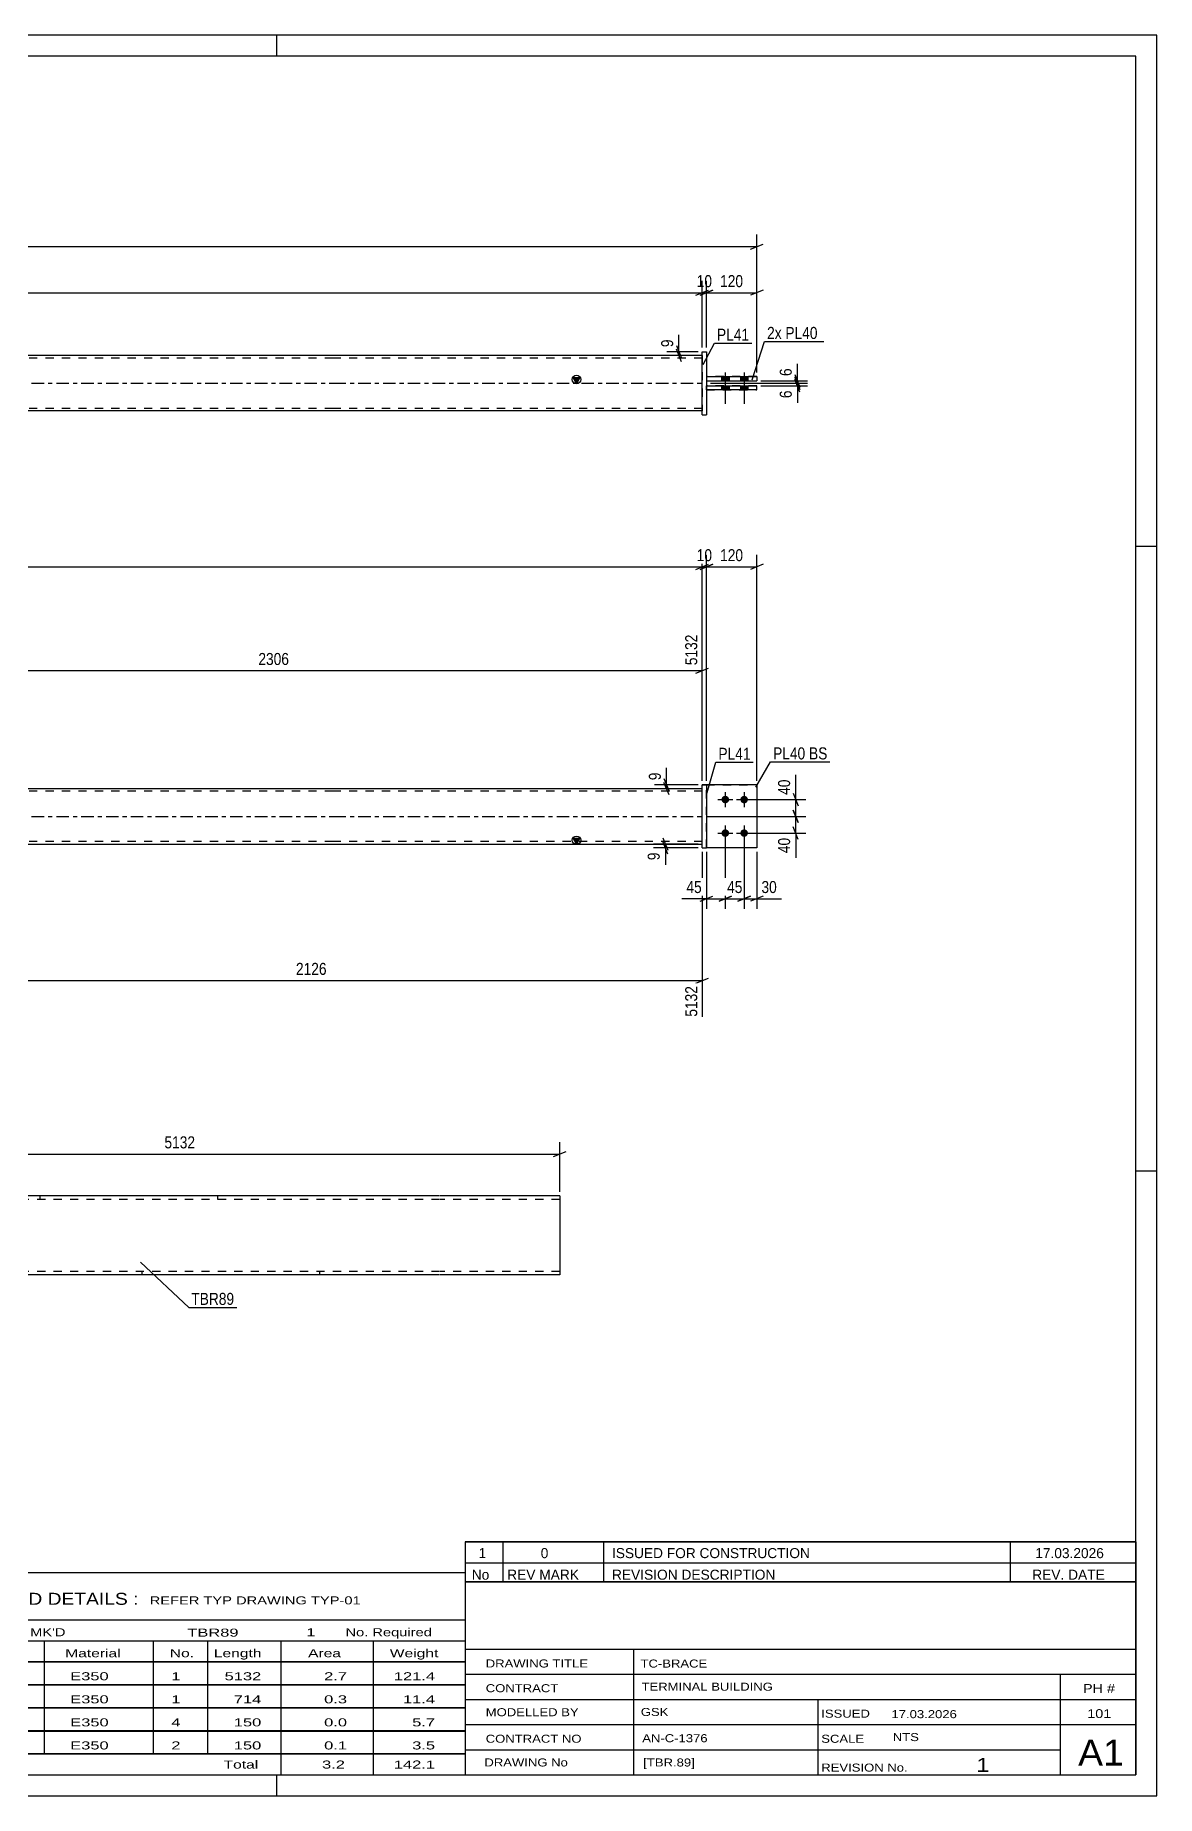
# Model space of a CAD drawing. Header units: millimetres. Extents: x 0 to 594, y 0 to 420.
# Drawn here: x 326.4 to 594, y 0 to 420 of the extents above; entities that cross this region are included whole.
import ezdxf

# ---------------------------------------------------------------- set-up
doc = ezdxf.new("R2010")
doc.units = ezdxf.units.MM
doc.linetypes.add('DXK_LINE_DOT2', pattern=[3.9198, 1.9599, -1.9599])
doc.linetypes.add('DXK_LINE_DOT3', pattern=[5.9187, 2.979, -0.9799, 0.9799, -0.9799])
doc.styles.add('Arial Narrow', font='ARIALN.TTF', dxfattribs={"height": 0.2})

# ---------------------------------------------------------------- blocks, each defined once
blk = doc.blocks.new('Unknown-582685651-1127')
at = {"color": 5, "linetype": 'Continuous'}
for p, q in [((594, 420), (0, 420)), ((384, 415), (384, 420)), ((594, 0), (594, 420)), ((589, 415), (5, 415)), ((589, 5), (589, 415)), ((594, 298), (589, 298)), ((594, 149), (589, 149)), ((5, 5), (589, 5)), ((384, 0), (384, 5)), ((0, 0), (594, 0))]:
    blk.add_line(p, q, dxfattribs=at)
blk = doc.blocks.new('Part-582685651-1683 - 1672')
at = {"linetype": 'Continuous'}
blk.add_hatch(color=2, dxfattribs=at).paths.add_polyline_path([(455.54, 227.05), (454.74, 228.45), (456.34, 228.45)])
at = {"color": 2, "linetype": 'Continuous'}
for p, q in [((153.78, 240.25), (65.78, 240.25)), ((397.44, 240.25), (153.88, 240.25)), ((485.54, 240.25), (397.54, 240.25)), ((65.78, 227.05), (153.78, 227.05)), ((153.88, 227.05), (397.44, 227.05)), ((397.54, 227.05), (485.54, 227.05)), ((455.54, 227.05), (454.74, 228.45)), ((454.74, 228.45), (456.34, 228.45)), ((456.34, 228.45), (455.54, 227.05))]:
    blk.add_line(p, q, dxfattribs=at)
at = {"color": 7, "linetype": 'DXK_LINE_DOT2'}
for p, q in [((65.78, 240.25), (65.78, 227.05)), ((153.78, 239.65), (65.78, 239.65)), ((397.44, 239.65), (153.88, 239.65)), ((252.26, 240.25), (252.26, 239.65)), ((281.95, 240.25), (281.95, 239.65)), ((485.54, 239.65), (397.54, 239.65)), ((485.54, 227.05), (485.54, 240.25)), ((153.78, 227.65), (65.78, 227.65)), ((397.44, 227.65), (153.88, 227.65)), ((269.37, 227.05), (269.37, 227.65)), ((299.06, 227.05), (299.06, 227.65)), ((485.54, 227.65), (397.54, 227.65))]:
    blk.add_line(p, q, dxfattribs=at)
at = {"color": 7, "linetype": 'DXK_LINE_DOT3'}
for p, q in [((65.78, 233.65), (153.78, 233.65)), ((153.88, 233.65), (397.44, 233.65)), ((397.54, 233.65), (485.54, 233.65))]:
    blk.add_line(p, q, dxfattribs=at)
at = {"color": 2, "linetype": 'Continuous'}
blk.add_circle((455.54, 227.95), 1, dxfattribs=at)
blk = doc.blocks.new('Part-582685651-1688 - 1672')
at = {"color": 2, "linetype": 'Continuous'}
for p, q in [((498.54, 241.15), (486.54, 241.15)), ((498.54, 241.15), (498.54, 241.15)), ((498.54, 241.15), (498.54, 226.15)), ((498.54, 226.15), (486.54, 226.15))]:
    blk.add_line(p, q, dxfattribs=at)
at = {"color": 7, "linetype": 'DXK_LINE_DOT2'}
for p, q in [((498.54, 241.15), (486.54, 241.15)), ((486.54, 241.15), (486.54, 241.15)), ((486.54, 226.15), (486.54, 241.15)), ((498.54, 241.15), (498.54, 241.15)), ((498.54, 226.15), (486.54, 226.15))]:
    blk.add_line(p, q, dxfattribs=at)
blk = doc.blocks.new('Part-582685651-1693 - 1672')
at = {"color": 7, "linetype": 'DXK_LINE_DOT2'}
for p, q in [((486.54, 241.15), (498.54, 241.15)), ((498.54, 241.15), (486.54, 241.15)), ((486.54, 241.15), (486.54, 241.15)), ((486.54, 226.15), (486.54, 241.15)), ((498.54, 241.15), (498.54, 241.15)), ((498.54, 241.15), (498.54, 226.15)), ((498.54, 226.15), (486.54, 226.15)), ((498.54, 226.15), (486.54, 226.15))]:
    blk.add_line(p, q, dxfattribs=at)
blk = doc.blocks.new('Part-582685651-1698 - 1672')
at = {"color": 2, "linetype": 'Continuous'}
for p, q in [((486.54, 241.15), (485.54, 241.15)), ((485.54, 226.15), (485.54, 241.15)), ((486.54, 241.15), (486.54, 226.15)), ((485.54, 226.15), (485.54, 226.15)), ((485.54, 226.15), (486.54, 226.15))]:
    blk.add_line(p, q, dxfattribs=at)
at = {"color": 7, "linetype": 'DXK_LINE_DOT2'}
for p, q in [((485.54, 241.15), (485.54, 241.15)), ((485.54, 241.15), (486.54, 241.15)), ((486.54, 241.15), (486.54, 241.15)), ((485.54, 226.15), (486.54, 226.15))]:
    blk.add_line(p, q, dxfattribs=at)
blk = doc.blocks.new('Bolt-582685651-1719 - 1672')
at = {"linetype": 'Continuous'}
for points in [[(491.04, 238.55), (491.23, 238.53), (491.41, 238.48), (491.57, 238.38), (491.71, 238.26), (491.82, 238.1), (491.9, 237.93), (491.94, 237.75), (491.94, 237.56), (491.9, 237.38), (491.82, 237.2), (491.71, 237.05), (491.57, 236.93), (491.41, 236.83), (491.23, 236.77), (491.04, 236.75), (490.86, 236.77), (490.68, 236.83), (490.51, 236.93), (490.37, 237.05), (490.26, 237.2), (490.19, 237.38), (490.15, 237.56), (490.15, 237.75), (490.19, 237.93), (490.26, 238.1), (490.37, 238.26), (490.51, 238.38), (490.68, 238.48), (490.86, 238.53)], [(495.54, 238.55), (495.73, 238.53), (495.91, 238.48), (496.07, 238.38), (496.21, 238.26), (496.32, 238.1), (496.4, 237.93), (496.44, 237.75), (496.44, 237.56), (496.4, 237.38), (496.32, 237.2), (496.21, 237.05), (496.07, 236.93), (495.91, 236.83), (495.73, 236.77), (495.54, 236.75), (495.36, 236.77), (495.18, 236.83), (495.01, 236.93), (494.87, 237.05), (494.76, 237.2), (494.69, 237.38), (494.65, 237.56), (494.65, 237.75), (494.69, 237.93), (494.76, 238.1), (494.87, 238.26), (495.01, 238.38), (495.18, 238.48), (495.36, 238.53)], [(491.04, 230.55), (491.23, 230.53), (491.41, 230.48), (491.57, 230.38), (491.71, 230.26), (491.82, 230.1), (491.9, 229.93), (491.94, 229.75), (491.94, 229.56), (491.9, 229.38), (491.82, 229.2), (491.71, 229.05), (491.57, 228.93), (491.41, 228.83), (491.23, 228.77), (491.04, 228.75), (490.86, 228.77), (490.68, 228.83), (490.51, 228.93), (490.37, 229.05), (490.26, 229.2), (490.19, 229.38), (490.15, 229.56), (490.15, 229.75), (490.19, 229.93), (490.26, 230.1), (490.37, 230.26), (490.51, 230.38), (490.68, 230.48), (490.86, 230.53)], [(495.54, 230.55), (495.73, 230.53), (495.91, 230.48), (496.07, 230.38), (496.21, 230.26), (496.32, 230.1), (496.4, 229.93), (496.44, 229.75), (496.44, 229.56), (496.4, 229.38), (496.32, 229.2), (496.21, 229.05), (496.07, 228.93), (495.91, 228.83), (495.73, 228.77), (495.54, 228.75), (495.36, 228.77), (495.18, 228.83), (495.01, 228.93), (494.87, 229.05), (494.76, 229.2), (494.69, 229.38), (494.65, 229.56), (494.65, 229.75), (494.69, 229.93), (494.76, 230.1), (494.87, 230.26), (495.01, 230.38), (495.18, 230.48), (495.36, 230.53)]]:
    blk.add_hatch(color=1, dxfattribs=at).paths.add_polyline_path(points)
at = {"color": 1, "linetype": 'Continuous'}
for p, q in [((491.04, 239.45), (491.04, 235.85)), ((495.54, 239.45), (495.54, 235.85)), ((489.24, 237.65), (492.84, 237.65)), ((493.74, 237.65), (497.34, 237.65)), ((491.04, 231.45), (491.04, 227.85)), ((495.54, 231.45), (495.54, 227.85)), ((489.24, 229.65), (492.84, 229.65)), ((493.74, 229.65), (497.34, 229.65))]:
    blk.add_line(p, q, dxfattribs=at)
blk = doc.blocks.new('Bolt-582685651-1367 - 1364')
at = {"linetype": 'Continuous'}
for points in [[(491.94, 338.57), (490.14, 338.57), (490.14, 337.57), (491.94, 337.57)], [(491.94, 338.57), (490.14, 338.57), (490.14, 337.57), (491.94, 337.57)], [(491.94, 336.37), (490.14, 336.37), (490.14, 335.37), (491.94, 335.37)], [(491.94, 336.37), (490.14, 336.37), (490.14, 335.37), (491.94, 335.37)], [(496.44, 338.57), (494.64, 338.57), (494.64, 337.57), (496.44, 337.57)], [(496.44, 338.57), (494.64, 338.57), (494.64, 337.57), (496.44, 337.57)], [(496.44, 336.37), (494.64, 336.37), (494.64, 335.37), (496.44, 335.37)], [(496.44, 336.37), (494.64, 336.37), (494.64, 335.37), (496.44, 335.37)]]:
    blk.add_hatch(color=1, dxfattribs=at).paths.add_polyline_path(points)
at = {"color": 1, "linetype": 'Continuous'}
for p, q in [((490.14, 338.57), (490.14, 337.57)), ((490.14, 338.57), (490.14, 337.57)), ((490.14, 336.37), (490.14, 335.37)), ((490.14, 336.37), (490.14, 335.37)), ((491.04, 339.57), (491.04, 332.07)), ((491.04, 339.57), (491.04, 332.07)), ((491.94, 338.57), (491.94, 337.57)), ((491.94, 338.57), (491.94, 337.57)), ((491.94, 336.37), (491.94, 335.37)), ((491.94, 336.37), (491.94, 335.37)), ((494.64, 338.57), (494.64, 337.57)), ((494.64, 338.57), (494.64, 337.57)), ((494.64, 336.37), (494.64, 335.37)), ((494.64, 336.37), (494.64, 335.37)), ((495.54, 339.57), (495.54, 332.07)), ((495.54, 339.57), (495.54, 332.07)), ((496.44, 338.57), (496.44, 337.57)), ((496.44, 338.57), (496.44, 337.57)), ((496.44, 336.37), (496.44, 335.37)), ((496.44, 336.37), (496.44, 335.37))]:
    blk.add_line(p, q, dxfattribs=at)
blk = doc.blocks.new('Part-582685651-1402 - 1364')
at = {"linetype": 'Continuous'}
blk.add_hatch(color=2, dxfattribs=at).paths.add_polyline_path([(455.54, 336.97), (454.74, 338.37), (456.34, 338.37)])
at = {"color": 2, "linetype": 'Continuous'}
for p, q in [((153.78, 343.57), (65.78, 343.57)), ((397.44, 343.57), (153.88, 343.57)), ((485.54, 343.57), (397.54, 343.57)), ((252.26, 337.67), (281.95, 337.67)), ((252.26, 337.57), (252.26, 337.67)), ((252.26, 336.37), (252.26, 336.27)), ((252.26, 336.27), (252.26, 336.27)), ((281.95, 336.27), (252.26, 336.27)), ((269.37, 337.67), (269.37, 337.57)), ((269.37, 336.27), (269.37, 336.37)), ((281.95, 337.67), (281.95, 336.27)), ((455.54, 336.97), (454.74, 338.37)), ((454.74, 338.37), (456.34, 338.37)), ((456.34, 338.37), (455.54, 336.97)), ((153.78, 330.37), (65.78, 330.37)), ((397.44, 330.37), (153.88, 330.37)), ((485.54, 330.37), (397.54, 330.37))]:
    blk.add_line(p, q, dxfattribs=at)
at = {"color": 7, "linetype": 'DXK_LINE_DOT2'}
for p, q in [((65.78, 343.57), (65.78, 330.37)), ((153.78, 342.97), (65.78, 342.97)), ((397.44, 342.97), (153.88, 342.97)), ((485.54, 342.97), (397.54, 342.97)), ((485.54, 343.57), (485.54, 330.37)), ((252.26, 337.67), (281.95, 337.67)), ((252.26, 336.27), (252.26, 337.57)), ((252.26, 336.27), (281.95, 336.27)), ((269.37, 337.67), (269.37, 337.67)), ((269.37, 337.67), (269.37, 337.67)), ((269.37, 337.67), (299.06, 337.67)), ((269.37, 337.67), (299.06, 337.67)), ((269.37, 336.27), (269.37, 337.57)), ((299.06, 336.27), (269.37, 336.27)), ((269.37, 336.27), (269.37, 336.27)), ((269.37, 336.27), (299.06, 336.27)), ((299.06, 337.67), (299.06, 336.27)), ((153.78, 330.97), (65.78, 330.97)), ((397.44, 330.97), (153.88, 330.97)), ((485.54, 330.97), (397.54, 330.97))]:
    blk.add_line(p, q, dxfattribs=at)
at = {"color": 7, "linetype": 'DXK_LINE_DOT3'}
for p, q in [((65.78, 336.97), (153.78, 336.97)), ((153.88, 336.97), (397.44, 336.97)), ((397.54, 336.97), (485.54, 336.97))]:
    blk.add_line(p, q, dxfattribs=at)
at = {"color": 2, "linetype": 'Continuous'}
blk.add_circle((455.54, 337.87), 1, dxfattribs=at)
blk = doc.blocks.new('Part-582685651-1417 - 1364')
at = {"color": 2, "linetype": 'Continuous'}
for p, q in [((486.54, 336.37), (498.54, 336.37)), ((486.54, 335.37), (486.54, 336.37)), ((498.54, 335.37), (498.54, 336.37)), ((498.54, 335.37), (486.54, 335.37))]:
    blk.add_line(p, q, dxfattribs=at)
at = {"color": 7, "linetype": 'DXK_LINE_DOT2'}
for p, q in [((498.54, 336.37), (486.54, 336.37)), ((486.54, 335.37), (498.54, 335.37))]:
    blk.add_line(p, q, dxfattribs=at)
blk = doc.blocks.new('Part-582685651-1422 - 1364')
at = {"color": 2, "linetype": 'Continuous'}
for p, q in [((486.54, 338.57), (498.54, 338.57)), ((486.54, 338.57), (486.54, 337.57)), ((486.54, 337.57), (498.54, 337.57)), ((498.54, 338.57), (498.54, 337.57))]:
    blk.add_line(p, q, dxfattribs=at)
at = {"color": 7, "linetype": 'DXK_LINE_DOT2'}
for p, q in [((486.54, 338.57), (486.54, 338.57)), ((498.54, 338.57), (486.54, 338.57)), ((486.54, 337.57), (498.54, 337.57)), ((498.54, 338.57), (498.54, 338.57))]:
    blk.add_line(p, q, dxfattribs=at)
blk = doc.blocks.new('Part-582685651-1437 - 1364')
at = {"color": 2, "linetype": 'Continuous'}
for p, q in [((485.54, 344.47), (485.54, 344.47)), ((485.54, 329.47), (485.54, 344.47)), ((485.54, 344.47), (486.54, 344.47)), ((486.54, 344.47), (486.54, 344.47)), ((486.54, 344.47), (486.54, 329.47)), ((485.54, 329.47), (486.54, 329.47)), ((485.54, 329.47), (485.54, 329.47)), ((486.54, 329.47), (486.54, 329.47))]:
    blk.add_line(p, q, dxfattribs=at)
at = {"color": 7, "linetype": 'DXK_LINE_DOT2'}
for p, q in [((485.54, 344.47), (485.54, 344.47)), ((485.54, 344.47), (486.54, 344.47)), ((485.54, 329.47), (486.54, 329.47))]:
    blk.add_line(p, q, dxfattribs=at)
blk = doc.blocks.new('Part-582685651-2589 - 2582')
at = {"color": 2, "linetype": 'Continuous'}
for p, q in [((298.78, 143.1), (270.2, 143.1)), ((270.2, 143.1), (270.2, 125.95)), ((422.88, 143.1), (298.88, 143.1)), ((451.56, 143.1), (422.98, 143.1)), ((451.56, 143.1), (451.56, 124.24)), ((270.2, 124.74), (270.2, 125.95)), ((270.2, 124.37), (270.2, 124.74)), ((270.2, 124.24), (270.2, 124.37)), ((298.78, 124.24), (270.2, 124.24)), ((422.88, 124.24), (298.88, 124.24)), ((451.56, 124.24), (422.98, 124.24))]:
    blk.add_line(p, q, dxfattribs=at)
at = {"color": 7, "linetype": 'DXK_LINE_DOT2'}
for p, q in [((327.45, 143.1), (327.45, 142.24)), ((369.86, 143.1), (369.86, 142.24)), ((298.78, 142.24), (270.2, 142.24)), ((422.88, 142.24), (298.88, 142.24)), ((451.56, 142.24), (422.98, 142.24)), ((270.2, 124.74), (270.2, 125.95)), ((270.2, 125.1), (270.2, 125.16)), ((270.2, 125.1), (270.2, 125.16)), ((298.78, 125.1), (270.2, 125.1)), ((270.2, 124.24), (270.2, 124.24)), ((422.88, 125.1), (298.88, 125.1)), ((351.9, 124.24), (351.9, 125.1)), ((394.31, 124.24), (394.31, 125.1)), ((451.56, 125.1), (422.98, 125.1)), ((451.56, 125.1), (451.56, 125.16))]:
    blk.add_line(p, q, dxfattribs=at)
blk = doc.blocks.new('StraightDimension-582685651-1814 - 1672')
at = {"color": 7, "linetype": 'Continuous'}
for p, q in [((298.96, 226.05), (298.96, 177.16)), ((485.54, 225.15), (485.54, 185.86)), ((300.46, 195.08), (297.46, 193.88)), ((298.96, 194.48), (485.54, 194.48)), ((484.04, 193.88), (487.04, 195.08))]:
    blk.add_line(p, q, dxfattribs=at)
at = {"color": 0}
blk.add_wipeout([(396.51, 195.23), (396.51, 199.43), (388, 199.43), (388, 195.23)], dxfattribs=at)
at = {"color": 0, "linetype": 'Continuous'}
blk.add_wipeout([(484.94, 193.78), (480.74, 193.78), (480.74, 185.26), (484.94, 185.26)], dxfattribs=at)
at = {"color": 3, "style": 'Arial Narrow'}
blk.add_text('2126', height=2.863, dxfattribs=at).set_placement((388.6, 195.83))
at = {"color": 3, "linetype": 'Continuous', "style": 'Arial Narrow'}
blk.add_text('5132', height=2.863, rotation=90.0002, dxfattribs=at).set_placement((484.34, 185.86))
blk = doc.blocks.new('StraightDimension-582685651-1987 - 1672')
at = {"color": 7, "linetype": 'Continuous'}
for p, q in [((496.54, 237.65), (510.25, 237.65)), ((507.25, 239.15), (508.45, 236.15)), ((507.85, 233.65), (507.85, 237.65)), ((486.54, 233.65), (510.25, 233.65)), ((508.45, 232.15), (507.25, 235.15))]:
    blk.add_line(p, q, dxfattribs=at)
at = {"color": 0}
blk.add_wipeout([(507.1, 243.03), (502.9, 243.03), (502.9, 238.18), (507.1, 238.18)], dxfattribs=at)
at = {"color": 7, "linetype": 'Continuous'}
blk.add_line((507.85, 237.65), (507.85, 243.56), dxfattribs=at)
blk.add_line((507.85, 237.65), (507.85, 243.56), dxfattribs=at)
at = {"color": 3, "style": 'Arial Narrow'}
blk.add_text('40', height=2.863, rotation=90.0002, dxfattribs=at).set_placement((506.5, 238.78))
blk = doc.blocks.new('StraightDimension-582685651-1909 - 1672')
at = {"color": 7, "linetype": 'Continuous'}
for p, q in [((491.04, 228.65), (491.04, 211.61)), ((486.54, 225.15), (486.54, 211.61)), ((485.04, 213.41), (488.04, 214.61)), ((492.54, 214.61), (489.54, 213.41)), ((486.54, 214.01), (491.04, 214.01))]:
    blk.add_line(p, q, dxfattribs=at)
at = {"color": 0}
blk.add_wipeout([(486.02, 214.76), (486.02, 218.96), (481.16, 218.96), (481.16, 214.76)], dxfattribs=at)
at = {"color": 7, "linetype": 'Continuous'}
blk.add_line((486.54, 214.01), (480.64, 214.01), dxfattribs=at)
blk.add_line((486.54, 214.01), (480.64, 214.01), dxfattribs=at)
at = {"color": 3, "style": 'Arial Narrow'}
blk.add_text('45', height=2.863, dxfattribs=at).set_placement((481.76, 215.36))
blk = doc.blocks.new('StraightDimension-582685651-1774 - 1672')
at = {"color": 7, "linetype": 'Continuous'}
for p, q in [((281.03, 241.25), (281.03, 277.02)), ((485.54, 242.15), (485.54, 277.02)), ((282.53, 269.01), (279.53, 267.81)), ((484.04, 267.81), (487.04, 269.01)), ((281.03, 268.41), (485.54, 268.41))]:
    blk.add_line(p, q, dxfattribs=at)
at = {"color": 0, "linetype": 'Continuous'}
blk.add_wipeout([(484.94, 277.62), (480.74, 277.62), (480.74, 269.11), (484.94, 269.11)], dxfattribs=at)
at = {"color": 0}
blk.add_wipeout([(387.54, 269.16), (387.54, 273.36), (379.03, 273.36), (379.03, 269.16)], dxfattribs=at)
at = {"color": 3, "linetype": 'Continuous', "style": 'Arial Narrow'}
blk.add_text('5132', height=2.863, rotation=90.0002, dxfattribs=at).set_placement((484.34, 269.71))
at = {"color": 3, "style": 'Arial Narrow'}
blk.add_text('2306', height=2.863, dxfattribs=at).set_placement((379.63, 269.76))
blk = doc.blocks.new('StraightDimension-582685651-2032 - 1672')
at = {"color": 7, "linetype": 'Continuous'}
for p, q in [((64.78, 242.15), (64.78, 296.03)), ((485.54, 242.15), (485.54, 296.03)), ((66.28, 293.78), (63.28, 292.58)), ((64.78, 293.18), (485.54, 293.18)), ((484.04, 292.58), (487.04, 293.78))]:
    blk.add_line(p, q, dxfattribs=at)
at = {"color": 0}
blk.add_wipeout([(279.42, 293.93), (279.42, 298.13), (270.9, 298.13), (270.9, 293.93)], dxfattribs=at)
at = {"color": 3, "style": 'Arial Narrow'}
blk.add_text('5142', height=2.863, dxfattribs=at).set_placement((271.5, 294.53))
blk = doc.blocks.new('StraightDimension-582685651-1900 - 1672')
at = {"color": 7, "linetype": 'Continuous'}
for p, q in [((484.54, 227.05), (473.89, 227.05)), ((476.14, 228.55), (477.34, 225.55)), ((477.34, 224.65), (476.14, 227.65)), ((476.74, 226.15), (476.74, 227.05)), ((484.54, 226.15), (473.89, 226.15))]:
    blk.add_line(p, q, dxfattribs=at)
at = {"color": 0}
blk.add_wipeout([(475.99, 225.63), (471.79, 225.63), (471.79, 222.6), (475.99, 222.6)], dxfattribs=at)
at = {"color": 7, "linetype": 'Continuous'}
blk.add_line((476.74, 226.15), (476.74, 222.07), dxfattribs=at)
blk.add_line((476.74, 226.15), (476.74, 222.07), dxfattribs=at)
at = {"color": 3, "style": 'Arial Narrow'}
blk.add_text('9', height=2.86, rotation=90.0002, dxfattribs=at).set_placement((475.39, 223.2))
blk = doc.blocks.new('StraightDimension-582685651-1925 - 1672')
at = {"color": 7, "linetype": 'Continuous'}
for p, q in [((491.04, 228.65), (491.04, 211.61)), ((495.54, 228.65), (495.54, 211.61)), ((489.54, 213.41), (492.54, 214.61)), ((497.04, 214.61), (494.04, 213.41)), ((491.04, 214.01), (495.54, 214.01))]:
    blk.add_line(p, q, dxfattribs=at)
at = {"color": 0}
blk.add_wipeout([(495.72, 214.76), (495.72, 218.96), (490.87, 218.96), (490.87, 214.76)], dxfattribs=at)
at = {"color": 3, "style": 'Arial Narrow'}
blk.add_text('45', height=2.863, dxfattribs=at).set_placement((491.47, 215.36))
blk = doc.blocks.new('StraightDimension-582685651-1935 - 1672')
at = {"color": 7, "linetype": 'Continuous'}
for p, q in [((495.54, 228.65), (495.54, 211.61)), ((498.54, 225.15), (498.54, 211.61)), ((494.04, 213.41), (497.04, 214.61)), ((500.04, 214.61), (497.04, 213.41)), ((495.54, 214.01), (498.54, 214.01))]:
    blk.add_line(p, q, dxfattribs=at)
at = {"color": 0}
blk.add_wipeout([(503.92, 214.76), (503.92, 218.96), (499.07, 218.96), (499.07, 214.76)], dxfattribs=at)
at = {"color": 7, "linetype": 'Continuous'}
blk.add_line((498.54, 214.01), (504.45, 214.01), dxfattribs=at)
blk.add_line((498.54, 214.01), (504.45, 214.01), dxfattribs=at)
at = {"color": 3, "style": 'Arial Narrow'}
blk.add_text('30', height=2.863, dxfattribs=at).set_placement((499.67, 215.36))
blk = doc.blocks.new('StraightDimension-582685651-1974 - 1672')
at = {"color": 7, "linetype": 'Continuous'}
for p, q in [((486.54, 233.65), (510.25, 233.65)), ((507.25, 235.15), (508.45, 232.15)), ((508.45, 228.15), (507.25, 231.15)), ((507.85, 229.65), (507.85, 233.65)), ((496.54, 229.65), (510.25, 229.65))]:
    blk.add_line(p, q, dxfattribs=at)
at = {"color": 0}
blk.add_wipeout([(507.1, 229.13), (502.9, 229.13), (502.9, 224.27), (507.1, 224.27)], dxfattribs=at)
at = {"color": 7, "linetype": 'Continuous'}
blk.add_line((507.85, 229.65), (507.85, 223.75), dxfattribs=at)
blk.add_line((507.85, 229.65), (507.85, 223.75), dxfattribs=at)
at = {"color": 3, "style": 'Arial Narrow'}
blk.add_text('40', height=2.863, rotation=90.0002, dxfattribs=at).set_placement((506.5, 224.87))
blk = doc.blocks.new('StraightDimension-582685651-2009 - 1672')
at = {"color": 7, "linetype": 'Continuous'}
for p, q in [((484.54, 241.15), (474.16, 241.15)), ((484.54, 240.25), (474.16, 240.25)), ((476.41, 242.65), (477.61, 239.65)), ((477.61, 238.75), (476.41, 241.75)), ((477.01, 240.25), (477.01, 241.15))]:
    blk.add_line(p, q, dxfattribs=at)
at = {"color": 0}
blk.add_wipeout([(476.26, 244.71), (472.06, 244.71), (472.06, 241.68), (476.26, 241.68)], dxfattribs=at)
at = {"color": 7, "linetype": 'Continuous'}
blk.add_line((477.01, 241.15), (477.01, 245.23), dxfattribs=at)
blk.add_line((477.01, 241.15), (477.01, 245.23), dxfattribs=at)
at = {"color": 3, "style": 'Arial Narrow'}
blk.add_text('9', height=2.86, rotation=90.0002, dxfattribs=at).set_placement((475.66, 242.28))
blk = doc.blocks.new('StraightDimension-582685651-2043 - 1672')
at = {"color": 7, "linetype": 'Continuous'}
for p, q in [((485.54, 242.15), (485.54, 296.03)), ((486.54, 242.15), (486.54, 296.03)), ((484.04, 292.58), (487.04, 293.78)), ((488.04, 293.78), (485.04, 292.58)), ((485.54, 293.18), (486.54, 293.18))]:
    blk.add_line(p, q, dxfattribs=at)
at = {"color": 0}
blk.add_wipeout([(488.47, 293.93), (488.47, 298.13), (483.62, 298.13), (483.62, 293.93)], dxfattribs=at)
at = {"color": 3, "style": 'Arial Narrow'}
blk.add_text('10', height=2.863, dxfattribs=at).set_placement((484.22, 294.53))
blk = doc.blocks.new('StraightDimension-582685651-2054 - 1672')
at = {"color": 7, "linetype": 'Continuous'}
for p, q in [((486.54, 242.15), (486.54, 296.03)), ((498.54, 242.15), (498.54, 296.03)), ((485.04, 292.58), (488.04, 293.78)), ((486.54, 293.18), (498.54, 293.18)), ((500.04, 293.78), (497.04, 292.58))]:
    blk.add_line(p, q, dxfattribs=at)
at = {"color": 0}
blk.add_wipeout([(495.89, 293.93), (495.89, 298.13), (489.2, 298.13), (489.2, 293.93)], dxfattribs=at)
at = {"color": 3, "style": 'Arial Narrow'}
blk.add_text('120', height=2.863, dxfattribs=at).set_placement((489.8, 294.53))
blk = doc.blocks.new('StraightDimension-582685651-1498 - 1364')
at = {"color": 7, "linetype": 'Continuous'}
for p, q in [((54.28, 370.17), (51.28, 368.97)), ((52.78, 339.57), (52.78, 372.42)), ((497.04, 368.97), (500.04, 370.17)), ((498.54, 339.57), (498.54, 372.42)), ((52.78, 369.57), (498.54, 369.57))]:
    blk.add_line(p, q, dxfattribs=at)
at = {"color": 0}
blk.add_wipeout([(279.92, 370.32), (279.92, 374.52), (271.4, 374.52), (271.4, 370.32)], dxfattribs=at)
at = {"color": 3, "style": 'Arial Narrow'}
blk.add_text('5392', height=2.863, dxfattribs=at).set_placement((272, 370.92))
blk = doc.blocks.new('StraightDimension-582685651-1519 - 1364')
at = {"color": 7, "linetype": 'Continuous'}
for p, q in [((485.54, 345.47), (485.54, 361.41)), ((486.54, 345.47), (486.54, 361.41)), ((484.04, 357.96), (487.04, 359.16)), ((488.04, 359.16), (485.04, 357.96)), ((485.54, 358.56), (486.54, 358.56))]:
    blk.add_line(p, q, dxfattribs=at)
at = {"color": 0}
blk.add_wipeout([(488.47, 359.31), (488.47, 363.51), (483.62, 363.51), (483.62, 359.31)], dxfattribs=at)
at = {"color": 3, "style": 'Arial Narrow'}
blk.add_text('10', height=2.863, dxfattribs=at).set_placement((484.22, 359.91))
blk = doc.blocks.new('StraightDimension-582685651-1509 - 1364')
at = {"color": 7, "linetype": 'Continuous'}
for p, q in [((486.54, 345.47), (486.54, 361.41)), ((498.54, 339.57), (498.54, 361.41)), ((485.04, 357.96), (488.04, 359.16)), ((486.54, 358.56), (498.54, 358.56)), ((500.04, 359.16), (497.04, 357.96))]:
    blk.add_line(p, q, dxfattribs=at)
at = {"color": 0}
blk.add_wipeout([(495.89, 359.31), (495.89, 363.51), (489.2, 363.51), (489.2, 359.31)], dxfattribs=at)
at = {"color": 3, "style": 'Arial Narrow'}
blk.add_text('120', height=2.863, dxfattribs=at).set_placement((489.8, 359.91))
blk = doc.blocks.new('StraightDimension-582685651-1529 - 1364')
at = {"color": 7, "linetype": 'Continuous'}
for p, q in [((65.78, 345.47), (65.78, 361.41)), ((485.54, 345.47), (485.54, 361.41)), ((67.28, 359.16), (64.28, 357.96)), ((65.78, 358.56), (485.54, 358.56)), ((484.04, 357.96), (487.04, 359.16))]:
    blk.add_line(p, q, dxfattribs=at)
at = {"color": 0}
blk.add_wipeout([(279.92, 359.31), (279.92, 363.51), (271.4, 363.51), (271.4, 359.31)], dxfattribs=at)
at = {"color": 3, "style": 'Arial Narrow'}
blk.add_text('5132', height=2.863, dxfattribs=at).set_placement((272, 359.91))
blk = doc.blocks.new('StraightDimension-582685651-1560 - 1364')
at = {"color": 7, "linetype": 'Continuous'}
for p, q in [((484.54, 344.47), (477.11, 344.47)), ((479.36, 345.97), (480.56, 342.97)), ((480.56, 342.07), (479.36, 345.07)), ((479.96, 343.57), (479.96, 344.47)), ((484.54, 343.57), (477.11, 343.57))]:
    blk.add_line(p, q, dxfattribs=at)
at = {"color": 0}
blk.add_wipeout([(479.21, 348.02), (475.01, 348.02), (475.01, 344.99), (479.21, 344.99)], dxfattribs=at)
at = {"color": 7, "linetype": 'Continuous'}
blk.add_line((479.96, 344.47), (479.96, 348.55), dxfattribs=at)
blk.add_line((479.96, 344.47), (479.96, 348.55), dxfattribs=at)
at = {"color": 3, "style": 'Arial Narrow'}
blk.add_text('9', height=2.86, rotation=90.0002, dxfattribs=at).set_placement((478.61, 345.59))
blk = doc.blocks.new('StraightDimension-582685651-1571 - 1364')
at = {"color": 7, "linetype": 'Continuous'}
for p, q in [((487.54, 336.97), (510.64, 336.97)), ((499.54, 337.57), (510.64, 337.57)), ((507.64, 339.07), (508.84, 336.07)), ((508.84, 335.47), (507.64, 338.47)), ((508.24, 336.97), (508.24, 337.57))]:
    blk.add_line(p, q, dxfattribs=at)
at = {"color": 0}
blk.add_wipeout([(507.49, 341.12), (503.29, 341.12), (503.29, 338.09), (507.49, 338.09)], dxfattribs=at)
at = {"color": 7, "linetype": 'Continuous'}
blk.add_line((508.24, 337.57), (508.24, 341.64), dxfattribs=at)
blk.add_line((508.24, 337.57), (508.24, 341.64), dxfattribs=at)
at = {"color": 3, "style": 'Arial Narrow'}
blk.add_text('6', height=2.86, rotation=90.0002, dxfattribs=at).set_placement((506.89, 338.69))
blk = doc.blocks.new('StraightDimension-582685651-1580 - 1364')
at = {"color": 7, "linetype": 'Continuous'}
for p, q in [((487.54, 336.97), (510.64, 336.97)), ((499.54, 336.37), (510.64, 336.37)), ((507.64, 338.47), (508.84, 335.47)), ((508.84, 334.87), (507.64, 337.87)), ((508.24, 336.37), (508.24, 336.97))]:
    blk.add_line(p, q, dxfattribs=at)
at = {"color": 0}
blk.add_wipeout([(507.49, 335.84), (503.29, 335.84), (503.29, 332.81), (507.49, 332.81)], dxfattribs=at)
at = {"color": 7, "linetype": 'Continuous'}
blk.add_line((508.24, 336.37), (508.24, 332.29), dxfattribs=at)
blk.add_line((508.24, 336.37), (508.24, 332.29), dxfattribs=at)
at = {"color": 3, "style": 'Arial Narrow'}
blk.add_text('6', height=2.86, rotation=90.0002, dxfattribs=at).set_placement((506.89, 333.41))
blk = doc.blocks.new('StraightDimension-582685651-2594 - 2582')
at = {"color": 7, "linetype": 'Continuous'}
for p, q in [((270.2, 144.1), (270.2, 155.95)), ((451.56, 144.1), (451.56, 155.95)), ((271.7, 153.7), (268.7, 152.5)), ((270.2, 153.1), (451.56, 153.1)), ((450.06, 152.5), (453.06, 153.7))]:
    blk.add_line(p, q, dxfattribs=at)
at = {"color": 0}
blk.add_wipeout([(365.14, 153.85), (365.14, 158.05), (356.62, 158.05), (356.62, 153.85)], dxfattribs=at)
at = {"color": 3, "style": 'Arial Narrow'}
blk.add_text('5132', height=2.863, dxfattribs=at).set_placement((357.22, 154.45))
blk = doc.blocks.new('Unknown-582685651-5086')
at = {"color": 7, "linetype": 'Continuous'}
for p, q in [((429, 51.05), (429, 5)), ((429, 51.05), (589, 51.05)), ((589, 51), (589, 5)), ((429, 35), (589, 35)), ((469.14, 35), (469.14, 5)), ((429, 29), (589, 29)), ((571, 5.05), (571, 29.05)), ((429, 23), (589, 23)), ((513.14, 23), (513.14, 5)), ((429, 17), (589, 17)), ((429, 11), (571, 11)), ((429, 5), (589, 5))]:
    blk.add_line(p, q, dxfattribs=at)
at = {"color": 7, "style": 'Arial Narrow'}
for s, height, width, p in [('DRAWING TITLE', 1.9089, 1.425378, (433.88, 30.61)), ('TC-BRACE', 1.909, 1.425378, (470.81, 30.59)), ('CONTRACT', 1.909, 1.425378, (433.88, 24.71)), ('TERMINAL BUILDING', 1.9089, 1.425378, (471.06, 25.07)), ('MODELLED BY', 1.9089, 1.425378, (433.88, 18.98)), ('GSK', 1.909, 1.425378, (470.88, 19.04)), ('ISSUED', 1.909, 1.425378, (513.94, 18.64)), ('17.03.2026', 1.909, 1.425378, (530.69, 18.52)), ('CONTRACT NO', 1.9089, 1.425378, (433.88, 12.66)), ('AN-C-1376', 1.909, 1.425378, (471.23, 12.78)), ('SCALE', 1.909, 1.425378, (513.94, 12.65)), ('A1', 6.204, 1.25, (575.24, 7.2)), ('DRAWING No', 1.909, 1.425378, (433.56, 7)), ('[TBR.89]', 1.909, 1.425378, (471.46, 6.99)), ('1', 3.34, 1.5, (550.91, 5.68)), ('REVISION No.', 1.9089, 1.425378, (513.94, 5.77))]:
    blk.add_text(s, height=height, dxfattribs=dict(at, width=width)).set_placement(p)
at = {"color": 7, "linetype": 'Continuous', "style": 'Arial Narrow'}
for s, height, width, p in [('PH #', 2.1, 1.42538, (576.4, 24.55)), ('101', 2.1, 1.42538, (577.41, 18.55)), ('NTS', 1.909, 1.425378, (531, 13.05))]:
    blk.add_text(s, height=height, dxfattribs=dict(at, width=width)).set_placement(p)
blk = doc.blocks.new('Unknown-582685651-5087')
at = {"color": 7, "linetype": 'Continuous'}
for p, q in [((429, 60.55), (589, 60.55)), ((589, 60.55), (429, 60.55)), ((429, 60.55), (429, 55.55)), ((438, 60.55), (438, 55.55)), ((462, 60.55), (462, 55.55)), ((559, 60.55), (559, 55.55)), ((589, 60.55), (589, 55.55)), ((429, 55.55), (589, 55.55)), ((429, 55.55), (429, 51.05)), ((429, 55.55), (589, 55.55)), ((438, 55.55), (438, 51.05)), ((462, 55.55), (462, 51.05)), ((559, 55.55), (559, 51.05)), ((589, 55.55), (589, 51.05)), ((589, 51.05), (429, 51.05))]:
    blk.add_line(p, q, dxfattribs=at)
at = {"color": 7, "linetype": 'Continuous', "style": 'Arial Narrow'}
for s, height, width, p in [('1', 2.39, 1.196471, (432.16, 56.7)), ('0', 2.39, 1.196471, (447, 56.7)), ('ISSUED FOR CONSTRUCTION', 2.3861, 1.196471, (464, 56.7)), ('17.03.2026', 2.386, 1.196471, (565, 56.7)), ('No', 2.386, 1.2, (430.54, 51.55)), ('REV MARK', 2.386, 1.2, (439, 51.55)), ('REVISION DESCRIPTION', 2.3861, 1.2, (464, 51.55)), ('REV. DATE', 2.386, 1.2, (564.28, 51.55))]:
    blk.add_text(s, height=height, dxfattribs=dict(at, width=width)).set_placement(p)
blk = doc.blocks.new('Unknown-582685651-5088')
at = {"color": 7, "linetype": 'Continuous'}
for p, q in [((269, 53.25), (429, 53.25)), ((269, 42), (269, 53.25)), ((429, 53.25), (429, 42)), ((269, 42), (429, 42)), ((269, 42), (269, 37)), ((429, 42), (429, 37)), ((269, 37), (429, 37)), ((269, 37), (269, 32)), ((293, 37), (293, 32)), ((328.5, 37), (328.5, 32)), ((354.5, 37), (354.5, 32)), ((367.5, 37), (367.5, 32)), ((385, 37), (385, 32)), ((407, 37), (407, 32)), ((429, 37), (429, 32)), ((269, 32), (429, 32)), ((269, 31.95), (269, 26.55)), ((269, 31.95), (429, 31.95)), ((293, 32), (293, 26.5)), ((328.5, 32), (328.5, 26.5)), ((354.5, 32), (354.5, 26.5)), ((367.5, 32), (367.5, 26.5)), ((385, 32), (385, 26.5)), ((407, 32), (407, 26.5)), ((429, 31.95), (429, 26.55)), ((269, 26.55), (429, 26.55)), ((269, 26.45), (269, 21.05)), ((269, 26.45), (429, 26.45)), ((293, 26.5), (293, 21)), ((328.5, 26.5), (328.5, 21)), ((354.5, 26.5), (354.5, 21)), ((367.5, 26.5), (367.5, 21)), ((385, 26.5), (385, 21)), ((407, 26.5), (407, 21)), ((429, 26.45), (429, 21.05)), ((269, 21.05), (429, 21.05)), ((293, 21), (293, 15.5)), ((328.5, 21), (328.5, 15.5)), ((354.5, 21), (354.5, 15.5)), ((367.5, 21), (367.5, 15.5)), ((385, 21), (385, 15.5)), ((407, 21), (407, 15.5)), ((269, 20.95), (269, 15.55)), ((269, 20.95), (429, 20.95)), ((429, 20.95), (429, 15.55)), ((269, 15.55), (429, 15.55)), ((269, 15.45), (269, 10.05)), ((269, 15.45), (429, 15.45)), ((293, 15.5), (293, 10)), ((328.5, 15.5), (328.5, 10)), ((354.5, 15.5), (354.5, 10)), ((367.5, 15.5), (367.5, 10)), ((385, 15.5), (385, 10)), ((407, 15.5), (407, 10)), ((429, 15.45), (429, 10.05)), ((269, 10.05), (429, 10.05)), ((269, 10), (429, 10)), ((269, 10), (269, 5)), ((385, 10), (385, 5)), ((407, 10), (407, 5)), ((429, 10), (429, 5)), ((269, 5), (429, 5))]:
    blk.add_line(p, q, dxfattribs=at)
at = {"color": 7, "style": 'Arial Narrow'}
for s, height, width, p in [('GENERAL NOTES & WELD DETAILS :', 2.8633, 1.4, (270.15, 45.56)), ('REFER TYP DRAWING TYP-01', 1.9089, 1.6, (353.7, 45.66)), ("MATERIAL LIST FOR ASSEMBLY MK'D", 1.9089, 1.6, (270.15, 38.06)), ('TBR89', 1.909, 1.794707, (362.68, 37.97)), ('1', 1.91, 1.794707, (391.08, 38.06)), ('No. Required', 1.9089, 1.6, (400.41, 38.06)), ('Mark', 1.909, 1.7, (270.34, 33)), ('Profile', 1.909, 1.7, (303.41, 33)), ('Material', 1.909, 1.7, (333.54, 33.06)), ('No.', 1.909, 1.7, (358.5, 33.06)), ('Length', 1.909, 1.7, (369, 33.06)), ('Area', 1.909, 1.7, (391.5, 33.06)), ('Weight', 1.909, 1.7, (411, 33.06))]:
    blk.add_text(s, height=height, dxfattribs=dict(at, width=width)).set_placement(p)
at = {"color": 7, "linetype": 'Continuous', "style": 'Arial Narrow'}
for s, height, width, p in [('TBR89', 1.909, 1.794707, (270.5, 27.56)), ('SHS132*6', 1.909, 1.794707, (295, 27.56)), ('E350', 1.909, 1.794707, (334.74, 27.56)), ('1', 1.91, 1.794707, (358.86, 27.56)), ('5132', 1.909, 1.794707, (371.58, 27.56)), ('2.7', 1.909, 1.794707, (395.32, 27.56)), ('121.4', 1.909, 1.794707, (411.96, 27.56)), ('PL376', 1.909, 1.794707, (270.5, 22.06)), ('PL12*170', 1.909, 1.794707, (295, 22.06)), ('E350', 1.909, 1.794707, (334.74, 22.06)), ('1', 1.91, 1.794707, (358.86, 22.06)), ('714', 1.909, 1.794707, (373.77, 22.06)), ('0.3', 1.909, 1.794707, (395.32, 22.06)), ('11.4', 1.909, 1.794707, (414.14, 22.06)), ('PL40', 1.909, 1.794707, (270.5, 16.56)), ('PL10*120', 1.909, 1.794707, (295, 16.56)), ('E350', 1.909, 1.794707, (334.74, 16.56)), ('4', 1.91, 1.794707, (358.86, 16.56)), ('150', 1.909, 1.794707, (373.77, 16.56)), ('0.0', 1.909, 1.794707, (395.32, 16.56)), ('5.7', 1.909, 1.794707, (416.33, 16.56)), ('PL41', 1.909, 1.794707, (270.5, 11.06)), ('PL10*150', 1.909, 1.794707, (295, 11.06)), ('E350', 1.909, 1.794707, (334.74, 11.06)), ('2', 1.91, 1.794707, (358.86, 11.06)), ('150', 1.909, 1.794707, (373.77, 11.06)), ('0.1', 1.909, 1.794707, (395.32, 11.06)), ('3.5', 1.909, 1.794707, (416.33, 11.06)), ('Total', 1.909, 1.7, (371.33, 6.5)), ('3.2', 1.909, 1.794707, (394.83, 6.5)), ('142.1', 1.909, 1.794707, (411.96, 6.5))]:
    blk.add_text(s, height=height, dxfattribs=dict(at, width=width)).set_placement(p)
blk = doc.blocks.new('Mark-582685651-1694 - 1672')
at = {"color": 0}
blk.add_wipeout([(497.07, 247.14), (497.07, 250.14), (489.4, 250.14), (489.4, 247.14)], dxfattribs=at)
blk.add_wipeout([(497.07, 247.14), (497.07, 250.14), (489.4, 250.14), (489.4, 247.14)], dxfattribs=at)
at = {"color": 30, "linetype": 'Continuous'}
for p, q in [((486.54, 238.78), (488.8, 246.54)), ((488.8, 246.54), (497.67, 246.54))]:
    blk.add_line(p, q, dxfattribs=at)
at = {"color": 3, "style": 'Arial Narrow'}
blk.add_text('PL41', height=2.863, dxfattribs=at).set_placement((489.4, 247.14))
blk = doc.blocks.new('MarkSet-582685651-2086 - 1672')
at = {"color": 0}
blk.add_wipeout([(510.12, 247.24), (510.12, 250.24), (502.45, 250.24), (502.45, 247.24)], dxfattribs=at)
blk.add_wipeout([(510.12, 247.24), (510.12, 250.24), (502.45, 250.24), (502.45, 247.24)], dxfattribs=at)
at = {"color": 30, "linetype": 'Continuous'}
blk.add_line((498.35, 240.58), (501.85, 246.64), dxfattribs=at)
at = {"color": 0}
blk.add_wipeout([(515.41, 247.24), (515.41, 250.24), (511.02, 250.24), (511.02, 247.24)], dxfattribs=at)
blk.add_wipeout([(515.41, 247.24), (515.41, 250.24), (511.02, 250.24), (511.02, 247.24)], dxfattribs=at)
at = {"color": 30, "linetype": 'Continuous'}
blk.add_line((501.85, 246.64), (516.01, 246.64), dxfattribs=at)
at = {"color": 3, "style": 'Arial Narrow'}
for s, p in [('PL40', (502.45, 247.24)), ('BS', (511.02, 247.24))]:
    blk.add_text(s, height=2.863, dxfattribs=at).set_placement(p)
blk = doc.blocks.new('Mark-582685651-1433 - 1364')
at = {"color": 0}
blk.add_wipeout([(496.74, 347.12), (496.74, 350.12), (489.06, 350.12), (489.06, 347.12)], dxfattribs=at)
blk.add_wipeout([(496.74, 347.12), (496.74, 350.12), (489.06, 350.12), (489.06, 347.12)], dxfattribs=at)
at = {"color": 30, "linetype": 'Continuous'}
for p, q in [((485.77, 341.44), (488.46, 346.52)), ((488.46, 346.52), (497.34, 346.52))]:
    blk.add_line(p, q, dxfattribs=at)
at = {"color": 3, "style": 'Arial Narrow'}
blk.add_text('PL41', height=2.863, dxfattribs=at).set_placement((489.06, 347.12))
blk = doc.blocks.new('MarkSet-582685651-1657 - 1364')
at = {"color": 0}
blk.add_wipeout([(504.48, 347.54), (504.48, 350.54), (501.01, 350.54), (501.01, 347.54)], dxfattribs=at)
blk.add_wipeout([(504.48, 347.54), (504.48, 350.54), (501.01, 350.54), (501.01, 347.54)], dxfattribs=at)
at = {"color": 30, "linetype": 'Continuous'}
blk.add_line((497.46, 337.8), (500.41, 346.94), dxfattribs=at)
at = {"color": 0}
blk.add_wipeout([(513.05, 347.54), (513.05, 350.54), (505.38, 350.54), (505.38, 347.54)], dxfattribs=at)
blk.add_wipeout([(513.05, 347.54), (513.05, 350.54), (505.38, 350.54), (505.38, 347.54)], dxfattribs=at)
at = {"color": 30, "linetype": 'Continuous'}
blk.add_line((500.41, 346.94), (514.55, 346.94), dxfattribs=at)
at = {"color": 3, "style": 'Arial Narrow'}
for s, p in [('2x', (501.01, 347.54)), ('PL40', (505.38, 347.54))]:
    blk.add_text(s, height=2.863, dxfattribs=at).set_placement(p)
blk = doc.blocks.new('Mark-582685651-2585 - 2582')
at = {"color": 0}
blk.add_wipeout([(373.86, 117.11), (373.86, 120.11), (363.63, 120.11), (363.63, 117.11)], dxfattribs=at)
blk.add_wipeout([(373.86, 117.11), (373.86, 120.11), (363.63, 120.11), (363.63, 117.11)], dxfattribs=at)
at = {"color": 30, "linetype": 'Continuous'}
for p, q in [((351.5, 127.31), (363.03, 116.51)), ((363.03, 116.51), (374.46, 116.51))]:
    blk.add_line(p, q, dxfattribs=at)
at = {"color": 3, "style": 'Arial Narrow'}
blk.add_text('TBR89', height=2.863, dxfattribs=at).set_placement((363.63, 117.11))

msp = doc.modelspace()

# ---------------------------------------------------------------- block references
for name in ['Unknown-582685651-1127', 'Part-582685651-1437 - 1364', 'Part-582685651-1402 - 1364', 'Part-582685651-1422 - 1364', 'Part-582685651-1417 - 1364', 'Bolt-582685651-1367 - 1364', 'Part-582685651-1683 - 1672', 'Part-582685651-1698 - 1672', 'Part-582685651-1688 - 1672', 'Part-582685651-1693 - 1672', 'Bolt-582685651-1719 - 1672', 'Part-582685651-2589 - 2582', 'Unknown-582685651-5087', 'Unknown-582685651-5088', 'Unknown-582685651-5086']:
    msp.add_blockref(name, (0, 0))

# ---------------------------------------------------------------- next in the draw order: block references
for name in ['StraightDimension-582685651-1498 - 1364', 'StraightDimension-582685651-1987 - 1672', 'StraightDimension-582685651-1814 - 1672', 'StraightDimension-582685651-2594 - 2582', 'Mark-582685651-2585 - 2582']:
    msp.add_blockref(name, (0, 0))

# ---------------------------------------------------------------- next in the draw order: block references
for name in ['StraightDimension-582685651-1519 - 1364', 'StraightDimension-582685651-1774 - 1672', 'StraightDimension-582685651-1909 - 1672']:
    msp.add_blockref(name, (0, 0))

# ---------------------------------------------------------------- next in the draw order: block references
for name in ['StraightDimension-582685651-1509 - 1364', 'StraightDimension-582685651-2032 - 1672', 'StraightDimension-582685651-1900 - 1672', 'StraightDimension-582685651-1925 - 1672']:
    msp.add_blockref(name, (0, 0))

# ---------------------------------------------------------------- next in the draw order: block references
for name in ['StraightDimension-582685651-1529 - 1364', 'StraightDimension-582685651-1571 - 1364', 'StraightDimension-582685651-2009 - 1672', 'StraightDimension-582685651-1935 - 1672']:
    msp.add_blockref(name, (0, 0))

# ---------------------------------------------------------------- next in the draw order: block references
for name in ['StraightDimension-582685651-1560 - 1364', 'StraightDimension-582685651-1580 - 1364', 'StraightDimension-582685651-2043 - 1672', 'StraightDimension-582685651-1974 - 1672']:
    msp.add_blockref(name, (0, 0))

# ---------------------------------------------------------------- next in the draw order: block references
for name in ['Mark-582685651-1433 - 1364', 'StraightDimension-582685651-2054 - 1672']:
    msp.add_blockref(name, (0, 0))

# ---------------------------------------------------------------- next in the draw order: block references
for name in ['MarkSet-582685651-1657 - 1364', 'Mark-582685651-1694 - 1672']:
    msp.add_blockref(name, (0, 0))

# ---------------------------------------------------------------- next in the draw order: block references
msp.add_blockref('MarkSet-582685651-2086 - 1672', (0, 0))

doc.saveas('drawing.dxf')
